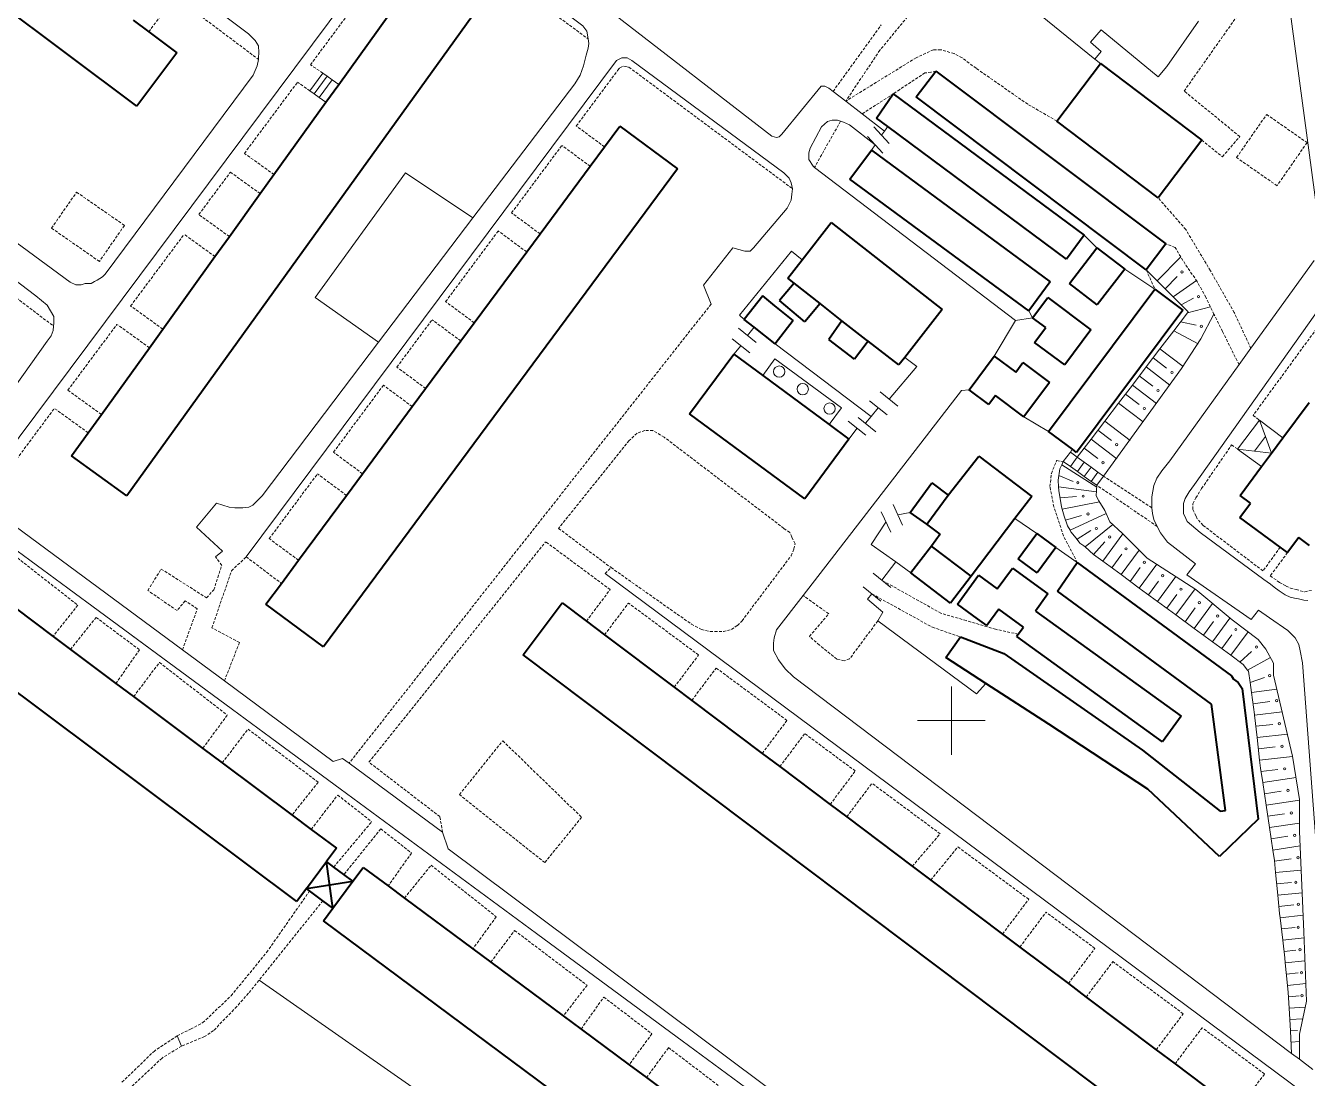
# Model space of a CAD drawing. Extents: x 1000 to 4000, y -5000 to -1000.
# Drawn here: x 1237 to 1462.7, y -2863.1 to -2677.6 of the extents above; entities that cross this region are included whole.
import ezdxf

# ---------------------------------------------------------------- set-up
doc = ezdxf.new("R2010")
doc.units = 0
doc.header["$MEASUREMENT"] = 0
doc.linetypes.add('DASHED', pattern=[0.75, 0.5, -0.25])
for name, color, linetype in [('1', 7, 'CONTINUOUS'), ('11', 7, 'CONTINUOUS'), ('24', 7, 'CONTINUOUS'), ('25', 7, 'CONTINUOUS'), ('37', 7, 'CONTINUOUS'), ('40', 7, 'CONTINUOUS'), ('6', 7, 'CONTINUOUS'), ('7', 7, 'CONTINUOUS')]:
    doc.layers.add(name, color=color, linetype=linetype)

msp = doc.modelspace()

# ---------------------------------------------------------------- linework, layer by layer
at = {"layer": '1', "color": 253, "linetype": 'Continuous', "lineweight": 0}
for p, q in [((1400, -2806.06), (1400, -2794.02)), ((1405.96, -2800), (1394.04, -2800))]:
    msp.add_line(p, q, dxfattribs=at)
at = {"layer": '11', "color": 253, "linetype": 'Continuous', "lineweight": 0}
for p, q in [((1387.93, -2700.07), (1385.21, -2697.14)), ((1389.04, -2698.35), (1386.31, -2695.42)), ((1387.68, -2696.89), (1388.19, -2696.22)), ((1388.19, -2696.22), (1388.82, -2695.41)), ((1385.91, -2699.54), (1386.55, -2698.63)), ((1423.36, -2714.54), (1425.63, -2716.73)), ((1362.67, -2728.63), (1371.81, -2717.34)), ((1371.81, -2717.34), (1373.71, -2718.87)), ((1430.54, -2720.49), (1435.83, -2724.03)), ((1363.49, -2729.38), (1362.67, -2728.63)), ((1414.3, -2729.09), (1413.61, -2727.87)), ((1362.51, -2730.93), (1365.63, -2733.43)), ((1365.23, -2730.74), (1364.07, -2732.19)), ((1407.52, -2735.83), (1411.27, -2729.58)), ((1411.27, -2729.58), (1414.3, -2729.09)), ((1361.37, -2732.76), (1364.49, -2735.27)), ((1361.67, -2735.46), (1362.94, -2734.01)), ((1385.87, -2746.49), (1368.94, -2733.64)), ((1393.89, -2737.66), (1389.02, -2743.39)), ((1391.8, -2736.05), (1393.89, -2737.66)), ((1387.46, -2742.14), (1390.58, -2744.64)), ((1385.55, -2743.7), (1388.67, -2746.2)), ((1383.59, -2746.66), (1386.71, -2749.16)), ((1385.87, -2746.49), (1384.85, -2747.64)), ((1387.11, -2744.95), (1385.87, -2746.49)), ((1417.11, -2749.1), (1412.77, -2746.53)), ((1381.81, -2747.26), (1384.93, -2749.76)), ((1381.95, -2750.44), (1383.37, -2748.51)), ((1391.4, -2765.58), (1389.72, -2761.95)), ((1389.3, -2766.86), (1387.61, -2763.24)), ((1390.56, -2763.76), (1392.75, -2763.35)), ((1411.19, -2764.45), (1415.02, -2767.09)), ((1385.88, -2769.03), (1388.45, -2765.05)), ((1390.18, -2772.09), (1385.88, -2769.03)), ((1418.38, -2769.56), (1422.16, -2772.2)), ((1390.18, -2772.09), (1387.77, -2775.31)), ((1392.87, -2774.01), (1390.18, -2772.09)), ((1389.31, -2776.58), (1386.22, -2774.04)), ((1387.55, -2778.99), (1384.45, -2776.46)), ((1385.19, -2778.65), (1386, -2777.72)), ((1387.94, -2780.95), (1385.19, -2778.65)), ((1387.03, -2782.47), (1387.94, -2780.95)), ((1404.42, -2795.3), (1387.03, -2782.47)), ((1406.07, -2793.48), (1404.42, -2795.3))]:
    msp.add_line(p, q, dxfattribs=at)
for p in [(1386.55, -2698.63), (1390.18, -2772.09), (1422.16, -2772.2)]:
    msp.add_point(p, dxfattribs=at)
at = {"layer": '24', "color": 253, "linetype": 'Continuous', "lineweight": 0}
for p, q in [((1031.53, -2495.4), (1276.24, -2679.07)), ((1238.77, -2725.21), (1106.58, -2624.98)), ((1335.06, -2677.67), (1310.4, -2658.96)), ((1301.86, -2661.54), (1232.7, -2754.28)), ((1459.54, -2674.24), (1465.25, -2716.57)), ((1368.37, -2697.06), (1340.74, -2675.69)), ((1443.53, -2676.81), (1437.93, -2684.83)), ((1276.24, -2679.07), (1277.41, -2680.25)), ((1335.77, -2678.61), (1335.06, -2677.67)), ((1336.02, -2679.95), (1335.77, -2678.61)), ((1426.37, -2678.34), (1424.46, -2680.5)), ((1436.41, -2686.61), (1426.37, -2678.34)), ((1277.41, -2680.25), (1277.99, -2681.18)), ((1277.99, -2681.18), (1278.06, -2682.36)), ((1336.13, -2680.76), (1336.02, -2679.95)), ((1336.02, -2681.59), (1336.13, -2680.76)), ((1424.46, -2680.5), (1426.37, -2682.16)), ((1277.95, -2683.55), (1277.76, -2684.7)), ((1277.99, -2683.29), (1277.95, -2683.55)), ((1278.06, -2682.36), (1277.99, -2683.29)), ((1335.18, -2684.7), (1335.65, -2682.82)), ((1335.65, -2682.82), (1336.02, -2681.59)), ((1341.96, -2683.3), (1341.02, -2683.77)), ((1342.42, -2683.3), (1341.96, -2683.3)), ((1342.89, -2683.3), (1342.42, -2683.3)), ((1343.71, -2683.77), (1342.89, -2683.3)), ((1426.37, -2682.16), (1425.27, -2683.5)), ((1341.02, -2683.77), (1275.81, -2771.18)), ((1277.76, -2684.7), (1277.06, -2686.34)), ((1334.6, -2686.34), (1335.18, -2684.7)), ((1370.5, -2703.54), (1343.71, -2683.77)), ((1437.93, -2684.83), (1436.41, -2686.61)), ((1277.06, -2686.34), (1250.98, -2721.41)), ((1315.74, -2711.49), (1333.66, -2687.86)), ((1333.66, -2687.86), (1334.6, -2686.34)), ((1377.03, -2688.27), (1370.12, -2696.71)), ((1377.73, -2688.27), (1377.03, -2688.27)), ((1378.43, -2688.62), (1377.73, -2688.27)), ((1379.16, -2689.19), (1378.43, -2688.62)), ((1381.38, -2690.92), (1379.16, -2689.19)), ((1384.27, -2693.17), (1381.38, -2690.92)), ((1378.19, -2694.52), (1377.14, -2695.46)), ((1379.01, -2694.28), (1378.19, -2694.52)), ((1379.95, -2694.28), (1379.01, -2694.28)), ((1380.47, -2694.46), (1379.95, -2694.28)), ((1381, -2694.64), (1380.47, -2694.46)), ((1382.05, -2695.11), (1381, -2694.64)), ((1388.19, -2696.22), (1384.27, -2693.17)), ((1369.19, -2697.29), (1368.37, -2697.06)), ((1369.66, -2697.18), (1369.19, -2697.29)), ((1370.12, -2696.71), (1369.66, -2697.18)), ((1377.14, -2695.46), (1375.15, -2699.21)), ((1386.55, -2698.63), (1382.05, -2695.11)), ((1375.15, -2699.21), (1374.91, -2700.03)), ((1374.91, -2700.03), (1374.91, -2701.2)), ((1374.91, -2701.2), (1375.62, -2702.37)), ((1371.43, -2704.48), (1370.5, -2703.54)), ((1375.62, -2702.37), (1375.89, -2702.58)), ((1375.89, -2702.58), (1411.27, -2729.58)), ((1371.78, -2705.3), (1371.43, -2704.48)), ((1372.02, -2706.35), (1371.78, -2705.3)), ((1371.09, -2709.74), (1371.78, -2708.35)), ((1371.78, -2708.35), (1371.9, -2707.29)), ((1371.9, -2707.29), (1372.02, -2706.35)), ((1365.12, -2716.77), (1371.09, -2709.74)), ((1244.78, -2722.82), (1230, -2711.95)), ((1299.13, -2733.4), (1315.74, -2711.49)), ((1356.34, -2723.33), (1361.49, -2716.77)), ((1361.49, -2716.77), (1363.6, -2717.36)), ((1363.6, -2717.36), (1364.18, -2717.36)), ((1364.18, -2717.36), (1364.53, -2717.36)), ((1364.53, -2717.36), (1365.12, -2716.77)), ((1470.84, -2718.85), (1442.78, -2758.47)), ((1463.85, -2718.99), (1452.72, -2734.45)), ((1250.51, -2721.88), (1249.58, -2722.47)), ((1250.98, -2721.41), (1250.51, -2721.88)), ((1245.83, -2723.29), (1244.78, -2722.82)), ((1246.77, -2723.29), (1245.83, -2723.29)), ((1247.47, -2723.05), (1246.77, -2723.29)), ((1248.06, -2723.05), (1247.47, -2723.05)), ((1248.52, -2723.05), (1248.06, -2723.05)), ((1249.11, -2722.7), (1248.52, -2723.05)), ((1249.58, -2722.47), (1249.11, -2722.7)), ((1357.67, -2726.68), (1356.34, -2723.33)), ((1240.76, -2726.85), (1238.77, -2725.21)), ((1241.93, -2728.84), (1240.76, -2726.85)), ((1241.81, -2731.31), (1241.88, -2730.54)), ((1241.88, -2730.54), (1241.93, -2730.02)), ((1241.93, -2730.02), (1241.93, -2728.84)), ((1227.41, -2751.93), (1240.76, -2733.18)), ((1240.76, -2733.18), (1241.46, -2732.24)), ((1241.46, -2732.24), (1241.81, -2731.31)), ((1278.63, -2760.44), (1299.13, -2733.4)), ((1452.72, -2734.45), (1450.64, -2737.33)), ((1450.64, -2737.33), (1438.45, -2754.28)), ((1373.87, -2778), (1401.76, -2741.91)), ((1401.76, -2741.91), (1403.1, -2741.75)), ((1430.52, -2913.81), (1215.7, -2755.59)), ((1438.45, -2754.28), (1437.05, -2756.06)), ((1436.16, -2757.33), (1435.65, -2758.6)), ((1437.05, -2756.06), (1436.16, -2757.33)), ((1435.65, -2758.6), (1435.27, -2760.64)), ((1441.89, -2759.74), (1441.13, -2760.89)), ((1442.78, -2758.47), (1441.89, -2759.74)), ((1267.04, -2765.95), (1270.55, -2761.73)), ((1270.55, -2761.73), (1272.78, -2762.43)), ((1272.78, -2762.43), (1273.83, -2762.55)), ((1273.83, -2762.55), (1275.23, -2762.55)), ((1275.23, -2762.55), (1276.29, -2762.43)), ((1276.29, -2762.43), (1276.99, -2762.08)), ((1276.99, -2762.08), (1278.63, -2760.44)), ((1435.27, -2760.64), (1435.27, -2762.55)), ((1435.27, -2762.55), (1435.4, -2763.57)), ((1441.13, -2760.89), (1440.88, -2761.78)), ((1440.88, -2761.78), (1440.88, -2762.8)), ((1232.35, -2763.76), (1264.58, -2787.58)), ((1435.4, -2763.57), (1435.65, -2764.58)), ((1435.65, -2764.58), (1436.24, -2765.83)), ((1440.88, -2762.8), (1440.88, -2763.56)), ((1440.88, -2763.56), (1441.26, -2764.45)), ((1441.26, -2764.45), (1441.51, -2764.96)), ((1271.61, -2770.17), (1267.04, -2765.95)), ((1436.24, -2765.83), (1436.79, -2766.98)), ((1436.79, -2766.98), (1438.06, -2768.63)), ((1441.51, -2764.96), (1442.28, -2765.59)), ((1442.28, -2765.59), (1443.8, -2766.87)), ((1443.8, -2766.87), (1455.03, -2775.16)), ((1438.06, -2768.63), (1443, -2772.42)), ((1270.43, -2771.18), (1271.61, -2770.17)), ((1443, -2772.42), (1441.48, -2774.33)), ((1339.01, -2774.14), (1464.01, -2867.08)), ((1441.48, -2774.33), (1452.79, -2782.22)), ((1455.03, -2775.16), (1456.17, -2775.99)), ((1456.17, -2775.99), (1456.81, -2776.5)), ((1369.2, -2784.05), (1373.87, -2778)), ((1456.81, -2776.5), (1457.69, -2777.2)), ((1457.69, -2777.2), (1458.78, -2777.9)), ((1458.78, -2777.9), (1459.66, -2778.28)), ((1459.66, -2778.28), (1460.43, -2778.47)), ((1460.43, -2778.47), (1461.13, -2778.6)), ((1452.79, -2782.22), (1454.06, -2780.57)), ((1454.06, -2780.57), (1455.99, -2781.91)), ((1461.13, -2778.6), (1462.08, -2778.79)), ((1462.08, -2778.79), (1462.78, -2778.86)), ((1455.99, -2781.91), (1459.22, -2784.17)), ((1368.77, -2785.45), (1369.2, -2784.05)), ((1459.22, -2784.17), (1460.51, -2785.46)), ((1368.66, -2786.42), (1368.77, -2785.45)), ((1368.66, -2787.71), (1368.66, -2786.42)), ((1460.51, -2785.46), (1461.16, -2786.65)), ((1461.16, -2786.65), (1461.38, -2787.72)), ((1264.58, -2787.58), (1271.97, -2793.05)), ((1369.52, -2789.33), (1368.66, -2787.71)), ((1370.71, -2790.94), (1369.52, -2789.33)), ((1461.38, -2787.72), (1461.81, -2789.88)), ((1372.21, -2792.34), (1370.71, -2790.94)), ((1461.81, -2789.88), (1467.3, -2862.56)), ((1271.97, -2793.05), (1291.15, -2807.23)), ((1459.91, -2858.66), (1372.21, -2792.34)), ((1291.15, -2807.23), (1292.77, -2806.69)), ((1292.77, -2806.69), (1293.92, -2807.54)), ((1293.92, -2807.54), (1310.39, -2819.7)), ((1310.39, -2819.7), (1311.36, -2822.61)), ((1311.36, -2822.61), (1377.21, -2871.83)), ((1264.41, -2857.38), (1263.66, -2855.55)), ((1461.3, -2859.7), (1459.91, -2858.66)), ((1463.64, -2861.48), (1461.3, -2859.7))]:
    msp.add_line(p, q, dxfattribs=at)
at = {"layer": '24', "color": 253, "linetype": 'DASHED', "lineweight": 0}
for p, q in [((1309.83, -2660.63), (1336.02, -2679.95)), ((1401.81, -2664.49), (1387.4, -2681.95)), ((1287.12, -2684.51), (1296.21, -2672.3)), ((1258.64, -2678.7), (1263.27, -2672.51)), ((1263.27, -2672.51), (1277.95, -2683.55)), ((1440.98, -2689.13), (1450.51, -2675.64)), ((1379.16, -2689.19), (1387.63, -2677.5)), ((1387.4, -2681.95), (1381.38, -2690.92)), ((1393.8, -2683.26), (1381.38, -2690.92)), ((1396.84, -2681.85), (1393.8, -2683.26)), ((1398.12, -2681.85), (1396.84, -2681.85)), ((1400.46, -2682.55), (1398.12, -2681.85)), ((1401.87, -2683.26), (1400.46, -2682.55)), ((1404.33, -2685.13), (1401.87, -2683.26)), ((1289.29, -2685.96), (1287.12, -2684.51)), ((1333.94, -2695.29), (1341.22, -2685.51)), ((1341.22, -2685.51), (1341.63, -2685.04)), ((1341.63, -2685.04), (1342.22, -2684.75)), ((1342.22, -2684.75), (1342.62, -2684.81)), ((1342.62, -2684.81), (1343.21, -2684.93)), ((1343.21, -2684.93), (1372.02, -2706.35)), ((1395.34, -2685.94), (1390.89, -2688.87)), ((1396.39, -2685.83), (1395.34, -2685.94)), ((1397.24, -2685.61), (1396.39, -2685.83)), ((1413.45, -2691.46), (1404.33, -2685.13)), ((1275.5, -2700.11), (1284.84, -2687.57)), ((1287.03, -2689.09), (1284.84, -2687.57)), ((1389.76, -2689.61), (1384.27, -2693.17)), ((1390.89, -2688.87), (1389.76, -2689.61)), ((1450.77, -2697.15), (1440.98, -2689.13)), ((1418.56, -2694.43), (1413.45, -2691.46)), ((1380.47, -2694.46), (1375.89, -2702.58)), ((1450.21, -2700.85), (1455.51, -2693.26)), ((1455.51, -2693.26), (1462.62, -2698.22)), ((1338.91, -2698.97), (1333.94, -2695.29)), ((1447.72, -2700.71), (1450.77, -2697.15)), ((1322.55, -2710.6), (1331.4, -2698.71)), ((1336.38, -2702.39), (1331.4, -2698.71)), ((1444.07, -2697.78), (1447.72, -2700.71)), ((1462.62, -2698.22), (1457.33, -2705.82)), ((1280.7, -2703.85), (1275.5, -2700.11)), ((1457.33, -2705.82), (1450.21, -2700.85)), ((1267.46, -2710.9), (1273.02, -2703.43)), ((1278.28, -2707.21), (1273.02, -2703.43)), ((1241.52, -2713.29), (1245.93, -2706.95)), ((1245.93, -2706.95), (1254.36, -2712.8)), ((1441.27, -2713.52), (1436.38, -2707.93)), ((1327.56, -2714.3), (1322.55, -2710.6)), ((1254.36, -2712.8), (1249.95, -2719.15)), ((1272.84, -2714.77), (1267.46, -2710.9)), ((1249.95, -2719.15), (1241.52, -2713.29)), ((1255.46, -2727), (1264.87, -2714.37)), ((1270.31, -2718.28), (1264.87, -2714.37)), ((1310.93, -2726.23), (1320.19, -2713.78)), ((1325.2, -2717.48), (1320.19, -2713.78)), ((1445.6, -2720.79), (1441.27, -2713.52)), ((1439.4, -2716.69), (1437.73, -2716.07)), ((1441.15, -2719.62), (1439.4, -2716.69)), ((1443.26, -2722.66), (1441.15, -2719.62)), ((1228.73, -2720.56), (1241.88, -2730.54)), ((1434.29, -2720.64), (1435.83, -2724.03)), ((1449.81, -2728.17), (1445.6, -2720.79)), ((1444.78, -2725.47), (1443.26, -2722.66)), ((1315.97, -2729.96), (1310.93, -2726.23)), ((1446.23, -2728.45), (1444.78, -2725.47)), ((1261.11, -2731.06), (1255.46, -2727)), ((1357.67, -2726.68), (1293.92, -2807.54)), ((1447.71, -2731.45), (1446.23, -2728.45)), ((1452.72, -2734.45), (1449.81, -2728.17)), ((1244.4, -2741.84), (1253.05, -2730.23)), ((1258.76, -2734.34), (1253.05, -2730.23)), ((1302.34, -2737.77), (1308.55, -2729.42)), ((1313.6, -2733.16), (1308.55, -2729.42)), ((1465.18, -2729.79), (1453.13, -2746.27)), ((1450.64, -2737.33), (1447.71, -2731.45)), ((1307.41, -2741.52), (1302.34, -2737.77)), ((1250.3, -2746.09), (1244.4, -2741.84)), ((1291.18, -2752.76), (1299.97, -2740.95)), ((1305.05, -2744.72), (1299.97, -2740.95)), ((1230.01, -2761.2), (1242.02, -2745.04)), ((1247.97, -2749.32), (1242.02, -2745.04)), ((1453.13, -2746.27), (1454.22, -2747.1)), ((1346.03, -2748.95), (1344.63, -2749.42)), ((1347.43, -2748.95), (1346.03, -2748.95)), ((1349.42, -2750.12), (1347.43, -2748.95)), ((1343.22, -2750.71), (1330.82, -2766.17)), ((1344.63, -2749.42), (1343.22, -2750.71)), ((1370.49, -2766.17), (1349.42, -2750.12)), ((1296.29, -2756.54), (1291.18, -2752.76)), ((1420.95, -2752.77), (1421.3, -2752.23)), ((1444.06, -2759.15), (1449.33, -2751.48)), ((1449.33, -2751.48), (1450.4, -2752.2)), ((1417.59, -2756.48), (1418.54, -2754.23)), ((1418.54, -2754.23), (1419.69, -2754.41)), ((1279.87, -2767.98), (1288.35, -2756.57)), ((1293.47, -2760.36), (1288.35, -2756.57)), ((1417.35, -2758.81), (1417.59, -2756.48)), ((1435.27, -2762.55), (1426.78, -2756.98)), ((1418.03, -2762.38), (1417.35, -2758.81)), ((1436.24, -2765.83), (1425.62, -2758.58)), ((1443.04, -2760.8), (1444.06, -2759.15)), ((1419.72, -2767.47), (1418.03, -2762.38)), ((1442.53, -2761.82), (1443.04, -2760.8)), ((1442.53, -2762.84), (1442.53, -2761.82)), ((1443.04, -2763.98), (1442.53, -2762.84)), ((1443.3, -2764.49), (1443.04, -2763.98)), ((1444.31, -2765.64), (1443.3, -2764.49)), ((1330.82, -2766.17), (1340.06, -2773.09)), ((1371.54, -2766.88), (1370.49, -2766.17)), ((1371.89, -2767.7), (1371.54, -2766.88)), ((1454.86, -2773.66), (1444.31, -2765.64)), ((1285.01, -2771.78), (1279.87, -2767.98)), ((1297.43, -2807.36), (1328.54, -2768.53)), ((1339.9, -2776.95), (1328.54, -2768.53)), ((1372.48, -2768.87), (1371.89, -2767.7)), ((1372.24, -2769.8), (1372.48, -2768.87)), ((1422.16, -2772.2), (1419.72, -2767.47)), ((1233.77, -2770), (1246.14, -2779.7)), ((1271.5, -2772.69), (1270.43, -2771.18)), ((1273.22, -2773.66), (1275.81, -2771.18)), ((1275.81, -2771.18), (1282, -2775.86)), ((1363.12, -2782.46), (1371.78, -2770.98)), ((1371.78, -2770.98), (1372.24, -2769.8)), ((1457.91, -2769.49), (1454.86, -2773.66)), ((1459.19, -2770.44), (1456.13, -2774.55)), ((1258.48, -2777.1), (1260.85, -2773.33)), ((1260.85, -2773.33), (1268.81, -2778.4)), ((1269.78, -2783.68), (1273.22, -2773.66)), ((1270.1, -2777), (1271.5, -2772.69)), ((1339.01, -2774.14), (1340.06, -2773.09)), ((1340.06, -2773.09), (1354.22, -2783.05)), ((1398.16, -2781.13), (1387.77, -2775.31)), ((1456.13, -2774.55), (1457.79, -2775.69)), ((1457.79, -2775.69), (1458.93, -2776.33)), ((1263.65, -2780.66), (1258.48, -2777.1)), ((1268.81, -2778.4), (1270.1, -2777)), ((1335.72, -2782.51), (1339.9, -2776.95)), ((1378.39, -2781.22), (1373.87, -2778)), ((1386, -2777.72), (1396.64, -2783.59)), ((1458.93, -2776.33), (1459.69, -2776.71)), ((1459.69, -2776.71), (1460.71, -2776.96)), ((1460.71, -2776.96), (1462.23, -2777.35)), ((1462.23, -2777.35), (1463.38, -2777.09)), ((1246.14, -2779.7), (1241.81, -2785.2)), ((1265.05, -2778.93), (1263.65, -2780.66)), ((1264.58, -2787.58), (1267.2, -2780.34)), ((1267.2, -2780.34), (1265.05, -2778.93)), ((1338.92, -2784.91), (1343.12, -2779.33)), ((1355.47, -2788.47), (1343.12, -2779.33)), ((1244.87, -2787.48), (1249.37, -2781.85)), ((1249.37, -2781.85), (1257.01, -2787.56)), ((1362.3, -2783.28), (1363.12, -2782.46)), ((1374.99, -2785.2), (1378.39, -2781.22)), ((1387.03, -2782.47), (1382.04, -2789.18)), ((1402.61, -2782.42), (1398.16, -2781.13)), ((1407.76, -2783.94), (1402.61, -2782.42)), ((1274.62, -2786.26), (1269.78, -2783.68)), ((1354.22, -2783.05), (1355.98, -2783.98)), ((1355.98, -2783.98), (1357.5, -2784.33)), ((1357.5, -2784.33), (1358.32, -2784.33)), ((1358.32, -2784.33), (1359.84, -2784.33)), ((1359.84, -2784.33), (1361.24, -2783.98)), ((1361.24, -2783.98), (1362.3, -2783.28)), ((1376.75, -2786.73), (1374.99, -2785.2)), ((1396.64, -2783.59), (1401.6, -2785.3)), ((1411.77, -2784.82), (1407.76, -2783.94)), ((1271.97, -2793.05), (1274.62, -2786.26)), ((1379.79, -2789.19), (1376.75, -2786.73)), ((1257.01, -2787.56), (1252.87, -2793.47)), ((1351.19, -2794.15), (1355.47, -2788.47)), ((1381.11, -2789.51), (1379.79, -2789.19)), ((1382.04, -2789.18), (1381.11, -2789.51)), ((1255.99, -2795.81), (1260.53, -2789.79)), ((1260.53, -2789.79), (1272.47, -2799.06)), ((1354.28, -2796.47), (1358.57, -2790.77)), ((1371.04, -2800), (1358.57, -2790.77)), ((1272.47, -2799.06), (1268.17, -2804.92)), ((1366.68, -2805.8), (1371.04, -2800)), ((1271.59, -2807.48), (1276.13, -2801.53)), ((1276.13, -2801.53), (1288.47, -2810.88)), ((1369.78, -2808.14), (1374.16, -2802.32)), ((1383.07, -2808.91), (1374.16, -2802.32)), ((1313.34, -2813.07), (1320.98, -2803.59)), ((1320.98, -2803.59), (1334.87, -2817.06)), ((1309.91, -2816.95), (1297.43, -2807.36)), ((1378.64, -2814.8), (1383.07, -2808.91)), ((1288.47, -2810.88), (1283.89, -2816.68)), ((1381.56, -2816.99), (1386.01, -2811.08)), ((1398.01, -2819.97), (1386.01, -2811.08)), ((1287.26, -2819.2), (1291.92, -2813.14)), ((1291.92, -2813.14), (1297.9, -2817.85)), ((1328.38, -2825.05), (1313.34, -2813.07)), ((1291.23, -2825.83), (1297.9, -2817.85)), ((1299.5, -2819.1), (1293.02, -2827.15)), ((1299.5, -2819.1), (1304.91, -2823.36)), ((1310.39, -2819.7), (1309.91, -2816.95)), ((1334.87, -2817.06), (1328.38, -2825.05)), ((1393.11, -2825.69), (1398.01, -2819.97)), ((1304.91, -2823.36), (1300.81, -2829.16)), ((1396.36, -2828.13), (1401.13, -2822.28)), ((1413.6, -2831.51), (1401.13, -2822.28)), ((1303.69, -2831.3), (1308.36, -2825.51)), ((1308.36, -2825.51), (1319.84, -2834.58)), ((1279.41, -2840.86), (1286.97, -2830.04)), ((1289.3, -2831.77), (1276.2, -2848.07)), ((1408.99, -2837.63), (1413.6, -2831.51)), ((1319.84, -2834.58), (1315.73, -2840.24)), ((1412.04, -2839.93), (1416.66, -2833.78)), ((1425.26, -2840.15), (1416.66, -2833.78)), ((1318.88, -2842.57), (1323.08, -2837.01)), ((1323.08, -2837.01), (1335.84, -2846.66)), ((1273.15, -2848.5), (1279.41, -2840.86)), ((1420.59, -2846.36), (1425.26, -2840.15)), ((1423.73, -2848.73), (1428.42, -2842.49)), ((1440.82, -2851.67), (1428.42, -2842.49)), ((1276.2, -2848.07), (1274.14, -2850.41)), ((1335.84, -2846.66), (1331.65, -2852.05)), ((1268.18, -2853.24), (1273.15, -2848.5)), ((1274.14, -2850.41), (1270.06, -2854.64)), ((1334.77, -2854.37), (1338.78, -2848.74)), ((1338.78, -2848.74), (1347.25, -2855.2)), ((1436.06, -2858), (1440.82, -2851.67)), ((1263.66, -2855.55), (1266.02, -2854.37)), ((1266.02, -2854.37), (1268.18, -2853.24)), ((1270.06, -2854.64), (1268.48, -2855.7)), ((1347.25, -2855.2), (1343.24, -2860.66)), ((1439.37, -2860.49), (1444.15, -2854.13)), ((1455.14, -2862.27), (1444.15, -2854.13)), ((1263.66, -2855.55), (1259.69, -2858.18)), ((1264.41, -2857.38), (1260.99, -2859.48)), ((1268.48, -2855.7), (1264.41, -2857.38)), ((1259.69, -2858.18), (1253.77, -2863.89)), ((1260.99, -2859.48), (1255.15, -2864.96)), ((1346.3, -2862.93), (1350.19, -2857.64)), ((1350.19, -2857.64), (1361.96, -2866.61)), ((1450.3, -2868.71), (1455.14, -2862.27))]:
    msp.add_line(p, q, dxfattribs=at)
at = {"layer": '25', "color": 253, "linetype": 'Continuous', "lineweight": 0}
for p, q in [((1419.69, -2754.41), (1420.95, -2752.77)), ((1420.95, -2752.77), (1422.15, -2753.64)), ((1422.15, -2753.64), (1420.95, -2755.29)), ((1422.15, -2753.64), (1423.36, -2754.51)), ((1420.95, -2755.29), (1419.69, -2754.41)), ((1422.18, -2756.16), (1420.95, -2755.29)), ((1423.36, -2754.51), (1422.18, -2756.16)), ((1423.36, -2754.51), (1424.58, -2755.39)), ((1424.58, -2755.39), (1423.4, -2757.02)), ((1424.58, -2755.39), (1425.8, -2756.27)), ((1423.4, -2757.02), (1422.18, -2756.16)), ((1424.63, -2757.89), (1423.4, -2757.02)), ((1425.8, -2756.27), (1424.63, -2757.89)), ((1425.62, -2758.58), (1424.63, -2757.89)), ((1426.78, -2756.98), (1425.62, -2758.58)), ((1425.8, -2756.27), (1426.78, -2756.98))]:
    msp.add_line(p, q, dxfattribs=at)
at = {"layer": '37', "color": 253, "linetype": 'Continuous', "lineweight": 0}
for p, q in [((1436.21, -2722.54), (1440.39, -2718.34)), ((1436.21, -2722.54), (1434.29, -2720.64)), ((1437.63, -2723.95), (1439.74, -2721.82)), ((1439.05, -2725.36), (1436.21, -2722.54)), ((1439.05, -2725.36), (1443.14, -2722.49)), ((1441.71, -2728.01), (1439.05, -2725.36)), ((1440.46, -2726.77), (1442.6, -2725.64)), ((1439.14, -2731.38), (1441.57, -2728.2)), ((1441.57, -2728.2), (1445.61, -2727.16)), ((1441.57, -2728.2), (1441.71, -2728.01)), ((1443.91, -2732.76), (1446.23, -2728.45)), ((1440.36, -2729.79), (1443.11, -2730.39)), ((1436.71, -2734.56), (1439.14, -2731.38)), ((1439.14, -2731.38), (1443.42, -2733.68)), ((1440.53, -2738.02), (1443.91, -2732.76)), ((1434.29, -2737.74), (1436.71, -2734.56)), ((1436.71, -2734.56), (1440.78, -2737.67)), ((1431.86, -2740.92), (1434.29, -2737.74)), ((1434.29, -2737.74), (1438.45, -2740.92)), ((1435.5, -2736.15), (1437.88, -2737.97)), ((1426.78, -2756.98), (1440.53, -2738.02)), ((1433.07, -2739.33), (1435.46, -2741.15)), ((1429.43, -2744.1), (1431.86, -2740.92)), ((1431.86, -2740.92), (1436.12, -2744.17)), ((1427, -2747.28), (1429.43, -2744.1)), ((1429.43, -2744.1), (1433.79, -2747.43)), ((1430.64, -2742.51), (1433.03, -2744.33)), ((1424.58, -2750.46), (1427, -2747.28)), ((1425.79, -2748.87), (1428.17, -2750.69)), ((1427, -2747.28), (1431.46, -2750.68)), ((1422.15, -2753.64), (1424.58, -2750.46)), ((1424.58, -2750.46), (1429.12, -2753.93)), ((1423.36, -2752.05), (1425.75, -2753.87)), ((1418.77, -2757.67), (1419.07, -2755.69)), ((1419.07, -2755.69), (1419.43, -2754.95)), ((1419.43, -2754.95), (1419.69, -2754.41)), ((1419.43, -2754.95), (1425.59, -2758.92)), ((1418.86, -2758.84), (1418.77, -2757.67)), ((1418.89, -2756.88), (1421.46, -2757.91)), ((1418.86, -2758.84), (1425.53, -2759.76)), ((1418.92, -2759.51), (1418.86, -2758.84)), ((1419.38, -2762.37), (1418.92, -2759.51)), ((1425.62, -2758.58), (1425.48, -2760.42)), ((1425.48, -2760.42), (1425.93, -2761.34)), ((1419.13, -2760.82), (1422.02, -2760.58)), ((1419.49, -2762.79), (1419.38, -2762.37)), ((1419.49, -2762.79), (1426.05, -2761.52)), ((1425.93, -2761.34), (1427, -2763.02)), ((1419.83, -2764.05), (1419.49, -2762.79)), ((1420.44, -2765.73), (1419.83, -2764.05)), ((1420.07, -2764.7), (1422.91, -2763.93)), ((1420.89, -2766.51), (1427.24, -2763.54)), ((1427, -2763.02), (1427.92, -2765)), ((1420.89, -2766.51), (1420.44, -2765.73)), ((1421.05, -2766.8), (1420.89, -2766.51)), ((1421.97, -2767.87), (1421.05, -2766.8)), ((1422.12, -2768.1), (1424.55, -2766.55)), ((1423.54, -2769.43), (1428.44, -2765.49)), ((1426.63, -2771.96), (1430.18, -2767.12)), ((1427.92, -2765), (1430.05, -2766.99)), ((1430.05, -2766.99), (1434.47, -2771.42)), ((1422.58, -2768.78), (1421.97, -2767.87)), ((1423.34, -2769.24), (1422.58, -2768.78)), ((1423.54, -2769.43), (1423.34, -2769.24)), ((1425.02, -2770.77), (1423.54, -2769.43)), ((1425.02, -2770.77), (1427.04, -2768.55)), ((1426.63, -2771.96), (1425.02, -2770.77)), ((1428.25, -2773.14), (1430.02, -2770.72)), ((1429.86, -2774.32), (1433.05, -2769.99)), ((1434.47, -2771.42), (1443.02, -2776.91)), ((1429.86, -2774.32), (1426.63, -2771.96)), ((1431.47, -2775.51), (1433.25, -2773.09)), ((1433.08, -2776.69), (1436.16, -2772.5)), ((1433.08, -2776.69), (1429.86, -2774.32)), ((1434.69, -2777.88), (1436.47, -2775.46)), ((1436.31, -2779.06), (1439.53, -2774.67)), ((1436.31, -2779.06), (1433.08, -2776.69)), ((1437.92, -2780.24), (1439.69, -2777.83)), ((1439.53, -2781.43), (1442.9, -2776.84)), ((1443.02, -2776.91), (1449.42, -2782.26)), ((1439.53, -2781.43), (1436.31, -2779.06)), ((1441.14, -2782.61), (1442.92, -2780.19)), ((1442.75, -2783.8), (1445.99, -2779.39)), ((1442.75, -2783.8), (1439.53, -2781.43)), ((1444.37, -2784.98), (1446.14, -2782.56)), ((1445.98, -2786.16), (1449.05, -2781.98)), ((1449.42, -2782.26), (1454, -2785.77)), ((1445.98, -2786.16), (1442.75, -2783.8)), ((1447.59, -2787.35), (1449.37, -2784.93)), ((1449.2, -2788.53), (1452.23, -2784.41)), ((1449.2, -2788.53), (1445.98, -2786.16)), ((1454, -2785.77), (1455.37, -2787.45)), ((1455.37, -2787.45), (1456.74, -2789.89)), ((1451.38, -2790.13), (1449.2, -2788.53)), ((1450.81, -2789.72), (1452.85, -2787.88)), ((1452.16, -2791.17), (1456.19, -2788.91)), ((1452.16, -2791.17), (1451.38, -2790.13)), ((1452.3, -2791.35), (1452.16, -2791.17)), ((1452.6, -2793.34), (1452.3, -2791.35)), ((1456.74, -2789.89), (1456.74, -2792.03)), ((1456.74, -2792.03), (1460.08, -2806.32)), ((1452.6, -2793.34), (1455.15, -2792.44)), ((1452.84, -2795.08), (1452.6, -2793.34)), ((1452.84, -2795.08), (1457.31, -2794.47)), ((1453.36, -2798.94), (1452.84, -2795.08)), ((1453.11, -2797.07), (1456.08, -2796.66)), ((1453.38, -2799.05), (1458.25, -2798.5)), ((1453.38, -2799.05), (1453.36, -2798.94)), ((1453.82, -2803.02), (1453.38, -2799.05)), ((1453.6, -2801.03), (1456.58, -2800.7)), ((1453.82, -2803.02), (1459.17, -2802.42)), ((1454.27, -2807), (1453.82, -2803.02)), ((1454.05, -2805.01), (1457.03, -2804.67)), ((1454.27, -2807), (1460.08, -2806.34)), ((1454.43, -2808.41), (1454.27, -2807)), ((1460.08, -2806.32), (1461.3, -2813.96)), ((1454.81, -2810.96), (1454.43, -2808.41)), ((1454.5, -2808.99), (1457.48, -2808.65)), ((1454.81, -2810.96), (1460.68, -2810.08)), ((1455.4, -2814.92), (1454.81, -2810.96)), ((1455.11, -2812.94), (1458.08, -2812.49)), ((1455.4, -2814.92), (1461.31, -2814.03)), ((1461.3, -2813.96), (1461.3, -2819.58)), ((1456, -2818.87), (1455.4, -2814.92)), ((1455.7, -2816.89), (1458.67, -2816.45)), ((1456, -2818.87), (1461.3, -2818.08)), ((1456.59, -2822.83), (1456, -2818.87)), ((1456.29, -2820.85), (1459.26, -2820.41)), ((1461.3, -2819.58), (1462.06, -2837.23)), ((1456.59, -2822.83), (1461.41, -2822.11)), ((1456.87, -2824.7), (1456.59, -2822.83)), ((1457.08, -2826.8), (1456.87, -2824.7)), ((1456.88, -2824.81), (1459.85, -2824.36)), ((1457.08, -2826.8), (1461.59, -2826.35)), ((1457.47, -2830.78), (1457.08, -2826.8)), ((1457.27, -2828.79), (1459.89, -2828.53)), ((1457.47, -2830.78), (1461.76, -2830.36)), ((1457.78, -2834.01), (1457.47, -2830.78)), ((1457.66, -2832.77), (1460.31, -2832.51)), ((1457.87, -2834.76), (1457.78, -2834.01)), ((1457.87, -2834.76), (1461.93, -2834.28)), ((1458.34, -2838.73), (1457.87, -2834.76)), ((1458.11, -2836.74), (1460.5, -2836.46)), ((1458.34, -2838.73), (1462.1, -2838.29)), ((1458.7, -2841.8), (1458.34, -2838.73)), ((1462.06, -2837.23), (1462.52, -2849.44)), ((1458.57, -2840.72), (1460.67, -2840.47)), ((1458.79, -2842.7), (1458.7, -2841.8)), ((1458.79, -2842.7), (1462.25, -2842.36)), ((1459.19, -2846.68), (1458.79, -2842.7)), ((1458.99, -2844.69), (1461.08, -2844.49)), ((1459.19, -2846.68), (1462.4, -2846.36)), ((1459.31, -2847.91), (1459.19, -2846.68)), ((1459.47, -2850.67), (1459.31, -2847.91)), ((1459.39, -2848.67), (1461.25, -2848.49)), ((1459.47, -2850.67), (1462.29, -2850.51)), ((1459.69, -2854.67), (1459.47, -2850.67)), ((1462.52, -2849.44), (1461.3, -2855.25)), ((1459.58, -2852.67), (1461.86, -2852.54)), ((1459.69, -2854.67), (1460.91, -2854.6)), ((1459.91, -2858.66), (1459.69, -2854.67)), ((1459.8, -2856.66), (1461.3, -2856.58)), ((1461.3, -2855.25), (1461.3, -2859.7))]:
    msp.add_line(p, q, dxfattribs=at)
for centre in [(1440.59, -2721), (1443.51, -2725.34), (1444.01, -2730.57), (1438.82, -2738.71), (1436.39, -2741.88), (1433.96, -2745.06), (1429.11, -2751.42), (1426.68, -2754.6), (1422.26, -2758.13), (1423.2, -2760.5), (1424.06, -2763.63), (1425.53, -2766.19), (1427.85, -2767.69), (1430.74, -2769.78), (1433.96, -2772.14), (1437.19, -2774.51), (1440.41, -2776.88), (1443.63, -2779.25), (1446.86, -2781.62), (1450.08, -2783.98), (1453.72, -2787.09), (1456.04, -2792.11), (1457.26, -2796.52), (1457.76, -2800.58), (1458.21, -2804.56), (1458.66, -2808.53), (1459.25, -2812.34), (1459.84, -2816.29), (1460.44, -2820.25), (1461.03, -2824.2), (1460.65, -2828.5), (1461.1, -2832.38), (1461.06, -2836.43), (1461.37, -2840.4), (1461.64, -2844.45), (1461.72, -2848.49)]:
    msp.add_circle(centre, 0.2, dxfattribs=at)
at = {"layer": '40', "color": 253, "linetype": 'Continuous', "lineweight": 0}
for p, q in [((1401.81, -2664.49), (1425.27, -2683.5)), ((1425.27, -2683.5), (1426.25, -2684.28)), ((1287.98, -2725.53), (1303.84, -2703.55)), ((1303.84, -2703.55), (1315.74, -2711.49)), ((1299.13, -2733.4), (1287.98, -2725.53)), ((1328.4, -2880.86), (1278.07, -2845.74))]:
    msp.add_line(p, q, dxfattribs=at)
at = {"layer": '6', "color": 253, "linetype": 'Continuous', "lineweight": 40}
for p, q in [((1256.57, -2691.77), (1129.11, -2596.52)), ((1315.63, -2675.86), (1254.77, -2760.43)), ((1255.92, -2676.67), (1258.64, -2678.7)), ((1292.11, -2687.99), (1300.92, -2675.74)), ((1258.64, -2678.7), (1263.58, -2682.39)), ((1263.58, -2682.39), (1256.57, -2691.77)), ((1393.8, -2690.18), (1397.24, -2685.61)), ((1397.24, -2685.61), (1437.73, -2716.07)), ((1418.56, -2694.43), (1426.25, -2684.28)), ((1426.25, -2684.28), (1444.07, -2697.78)), ((1289.85, -2691.12), (1292.11, -2687.99)), ((1386.78, -2693.89), (1389.76, -2689.61)), ((1389.76, -2689.61), (1423.36, -2714.54)), ((1434.29, -2720.64), (1393.8, -2690.18)), ((1280.7, -2703.85), (1289.85, -2691.12)), ((1388.82, -2695.41), (1386.78, -2693.89)), ((1436.38, -2707.93), (1418.56, -2694.43)), ((1338.91, -2698.97), (1341.6, -2695.33)), ((1341.6, -2695.33), (1351.73, -2702.82)), ((1420.25, -2718.74), (1388.82, -2695.41)), ((1336.38, -2702.39), (1338.91, -2698.97)), ((1444.07, -2697.78), (1436.38, -2707.93)), ((1382.13, -2704.67), (1385.91, -2699.54)), ((1385.91, -2699.54), (1417.39, -2722.74)), ((1278.28, -2707.21), (1280.7, -2703.85)), ((1351.73, -2702.82), (1289.41, -2787.02)), ((1327.56, -2714.3), (1336.38, -2702.39)), ((1413.61, -2727.87), (1382.13, -2704.67)), ((1272.84, -2714.77), (1278.28, -2707.21)), ((1373.71, -2718.87), (1378.83, -2712.32)), ((1378.83, -2712.32), (1398.39, -2727.59)), ((1270.31, -2718.28), (1272.84, -2714.77)), ((1325.2, -2717.48), (1327.56, -2714.3)), ((1423.36, -2714.54), (1420.25, -2718.74)), ((1423.36, -2714.54), (1423.36, -2714.54)), ((1315.97, -2729.96), (1325.2, -2717.48)), ((1420.78, -2723.06), (1425.63, -2716.73)), ((1425.63, -2716.73), (1430.54, -2720.49)), ((1437.73, -2716.07), (1434.29, -2720.64)), ((1261.11, -2731.06), (1270.31, -2718.28)), ((1371.19, -2722.11), (1373.71, -2718.87)), ((1430.54, -2720.49), (1425.68, -2726.82)), ((1372.28, -2722.97), (1369.71, -2726.06)), ((1372.28, -2722.97), (1371.19, -2722.11)), ((1376.88, -2726.58), (1372.28, -2722.97)), ((1417.39, -2722.74), (1413.61, -2727.87)), ((1417.11, -2749.1), (1435.83, -2724.03)), ((1425.68, -2726.82), (1420.78, -2723.06)), ((1435.83, -2724.03), (1440.77, -2727.71)), ((1366.76, -2725.21), (1363.49, -2729.38)), ((1368.88, -2726.98), (1366.76, -2725.21)), ((1374.21, -2729.79), (1369.71, -2726.06)), ((1376.88, -2726.58), (1374.21, -2729.79)), ((1380.72, -2729.6), (1376.88, -2726.58)), ((1414.3, -2729.09), (1416.97, -2725.52)), ((1416.97, -2725.52), (1424.57, -2731.2)), ((1372.15, -2729.54), (1368.88, -2726.98)), ((1398.39, -2727.59), (1391.8, -2736.05)), ((1440.77, -2727.71), (1422.04, -2752.79)), ((1258.76, -2734.34), (1261.11, -2731.06)), ((1313.6, -2733.16), (1315.97, -2729.96)), ((1365.23, -2730.74), (1363.49, -2729.38)), ((1368.94, -2733.64), (1365.23, -2730.74)), ((1372.15, -2729.54), (1368.94, -2733.64)), ((1380.72, -2729.6), (1378.39, -2732.92)), ((1384.91, -2732.89), (1380.72, -2729.6)), ((1416.6, -2730.81), (1414.3, -2729.09)), ((1414.65, -2733.41), (1416.6, -2730.81)), ((1307.41, -2741.52), (1313.6, -2733.16)), ((1382.92, -2736.36), (1378.39, -2732.92)), ((1385.33, -2733.22), (1382.92, -2736.36)), ((1385.33, -2733.22), (1384.91, -2732.89)), ((1390.76, -2737.38), (1385.33, -2733.22)), ((1424.57, -2731.2), (1419.96, -2737.38)), ((1250.3, -2746.09), (1258.76, -2734.34)), ((1353.9, -2745.98), (1361.67, -2735.46)), ((1361.67, -2735.46), (1366.76, -2739.22)), ((1419.96, -2737.38), (1414.65, -2733.41)), ((1391.8, -2736.05), (1390.76, -2737.38)), ((1403.1, -2741.75), (1407.52, -2735.83)), ((1407.52, -2735.83), (1411.32, -2738.67)), ((1411.32, -2738.67), (1412.58, -2736.98)), ((1412.58, -2736.98), (1417.28, -2740.49)), ((1366.76, -2739.22), (1378.47, -2747.87)), ((1305.05, -2744.72), (1307.41, -2741.52)), ((1406.56, -2744.34), (1403.1, -2741.75)), ((1417.28, -2740.49), (1412.77, -2746.53)), ((1407.73, -2742.77), (1406.56, -2744.34)), ((1412.77, -2746.53), (1407.73, -2742.77)), ((1458.37, -2750.22), (1462.97, -2743.99)), ((1247.97, -2749.32), (1250.3, -2746.09)), ((1296.29, -2756.54), (1305.05, -2744.72)), ((1374.18, -2760.96), (1353.9, -2745.98)), ((1378.47, -2747.87), (1381.95, -2750.44)), ((1421.3, -2752.23), (1417.11, -2749.1)), ((1245.02, -2753.42), (1247.97, -2749.32)), ((1381.95, -2750.44), (1374.18, -2760.96)), ((1456.39, -2752.9), (1458.37, -2750.22)), ((1254.77, -2760.43), (1245.02, -2753.42)), ((1399.41, -2760.31), (1404.81, -2753.44)), ((1404.81, -2753.44), (1414.15, -2760.55)), ((1422.04, -2752.79), (1421.3, -2752.23)), ((1454.62, -2755.3), (1456.39, -2752.9)), ((1450.87, -2760.37), (1454.62, -2755.3)), ((1293.47, -2760.36), (1296.29, -2756.54)), ((1392.75, -2763.35), (1396.53, -2758.15)), ((1396.53, -2758.15), (1399.41, -2760.31)), ((1285.01, -2771.78), (1293.47, -2760.36)), ((1395.69, -2765.43), (1399.41, -2760.31)), ((1452.69, -2761.71), (1450.87, -2760.37)), ((1414.15, -2760.55), (1411.19, -2764.45)), ((1450.81, -2764.26), (1452.69, -2761.71)), ((1395.69, -2765.43), (1392.75, -2763.35)), ((1411.19, -2764.45), (1403.46, -2774.6)), ((1457.91, -2769.49), (1450.81, -2764.26)), ((1398.03, -2767.22), (1395.69, -2765.43)), ((1411.74, -2771.54), (1415.02, -2767.09)), ((1415.02, -2767.09), (1418.38, -2769.56)), ((1284.72, -2831.88), (1199.54, -2768.16)), ((1396.46, -2769.28), (1392.87, -2774.01)), ((1398.03, -2767.22), (1396.46, -2769.28)), ((1403.46, -2774.6), (1396.46, -2769.28)), ((1461.15, -2767.79), (1459.19, -2770.44)), ((1463.04, -2769.19), (1461.15, -2767.79)), ((1415.1, -2774.01), (1411.74, -2771.54)), ((1418.38, -2769.56), (1415.1, -2774.01)), ((1459.19, -2770.44), (1457.91, -2769.49)), ((1282, -2775.86), (1285.01, -2771.78)), ((1408.08, -2776.84), (1410.73, -2773.18)), ((1410.73, -2773.18), (1417, -2777.71)), ((1418.66, -2777.23), (1422.16, -2772.2)), ((1422.16, -2772.2), (1449.32, -2792.12)), ((1229.4, -2775.91), (1241.81, -2785.2)), ((1279.28, -2779.52), (1282, -2775.86)), ((1399.84, -2779.35), (1392.87, -2774.01)), ((1403.46, -2774.6), (1399.84, -2779.35)), ((1401.04, -2779.55), (1404.74, -2774.43)), ((1404.74, -2774.43), (1408.08, -2776.84)), ((1417, -2777.71), (1414.81, -2780.75)), ((1445.81, -2797.11), (1418.66, -2777.23)), ((1289.41, -2787.02), (1279.28, -2779.52)), ((1324.59, -2788.45), (1331.47, -2779.31)), ((1331.47, -2779.31), (1335.72, -2782.51)), ((1404.6, -2782.12), (1401.04, -2779.55)), ((1408.32, -2780.42), (1406.24, -2783.3)), ((1412.68, -2783.56), (1408.32, -2780.42)), ((1414.81, -2780.75), (1440.44, -2799.26)), ((1335.72, -2782.51), (1338.92, -2784.91)), ((1406.24, -2783.3), (1404.6, -2782.12)), ((1241.81, -2785.2), (1244.87, -2787.48)), ((1338.92, -2784.91), (1351.19, -2794.15)), ((1411.49, -2785.2), (1411.77, -2784.82)), ((1437.18, -2803.76), (1411.49, -2785.2)), ((1411.77, -2784.82), (1412.68, -2783.56)), ((1244.87, -2787.48), (1252.87, -2793.47)), ((1399.02, -2788.93), (1401.6, -2785.3)), ((1401.6, -2785.3), (1409.2, -2788.23)), ((1450.37, -2883.1), (1324.59, -2788.45)), ((1406.07, -2793.48), (1399.02, -2788.93)), ((1409.2, -2788.23), (1433.66, -2805.22)), ((1252.87, -2793.47), (1255.99, -2795.81)), ((1351.19, -2794.15), (1354.28, -2796.47)), ((1417.16, -2800.65), (1406.07, -2793.48)), ((1449.32, -2792.12), (1449.67, -2792.71)), ((1449.67, -2792.71), (1450.49, -2793.3)), ((1450.49, -2793.3), (1451.19, -2794.35)), ((1255.99, -2795.81), (1268.17, -2804.92)), ((1354.28, -2796.47), (1366.68, -2805.8)), ((1451.19, -2794.35), (1453.99, -2817.39)), ((1448.27, -2815.86), (1445.81, -2797.11)), ((1434.58, -2812.13), (1417.16, -2800.65)), ((1440.44, -2799.26), (1437.18, -2803.76)), ((1268.17, -2804.92), (1271.59, -2807.48)), ((1433.66, -2805.22), (1447.33, -2815.98)), ((1271.59, -2807.48), (1283.89, -2816.68)), ((1366.68, -2805.8), (1369.78, -2808.14)), ((1369.78, -2808.14), (1378.64, -2814.8)), ((1447.2, -2823.95), (1434.58, -2812.13)), ((1283.89, -2816.68), (1287.26, -2819.2)), ((1378.64, -2814.8), (1381.56, -2816.99)), ((1447.33, -2815.98), (1448.27, -2815.86)), ((1381.56, -2816.99), (1393.11, -2825.69)), ((1453.99, -2817.39), (1447.2, -2823.95)), ((1287.26, -2819.2), (1291.71, -2822.53)), ((1291.71, -2822.53), (1289.96, -2824.88)), ((1286.41, -2829.62), (1289.96, -2824.88)), ((1291.23, -2825.83), (1289.96, -2824.88)), ((1291.06, -2833.07), (1289.96, -2824.88)), ((1293.02, -2827.15), (1291.23, -2825.83)), ((1294.59, -2828.32), (1296.4, -2825.88)), ((1296.4, -2825.88), (1300.81, -2829.16)), ((1393.11, -2825.69), (1396.36, -2828.13)), ((1294.59, -2828.32), (1293.02, -2827.15)), ((1396.36, -2828.13), (1408.99, -2837.63)), ((1286.41, -2829.62), (1284.72, -2831.88)), ((1286.41, -2829.62), (1294.59, -2828.32)), ((1286.97, -2830.04), (1286.41, -2829.62)), ((1289.3, -2831.77), (1286.97, -2830.04)), ((1291.06, -2833.07), (1294.59, -2828.32)), ((1300.81, -2829.16), (1303.69, -2831.3)), ((1291.06, -2833.07), (1289.3, -2831.77)), ((1303.69, -2831.3), (1315.73, -2840.24)), ((1289.41, -2835.3), (1291.06, -2833.07)), ((1416.23, -2929.48), (1289.41, -2835.3)), ((1408.99, -2837.63), (1412.04, -2839.93)), ((1315.73, -2840.24), (1318.88, -2842.57)), ((1412.04, -2839.93), (1420.59, -2846.36)), ((1318.88, -2842.57), (1331.65, -2852.05)), ((1420.59, -2846.36), (1423.73, -2848.73)), ((1423.73, -2848.73), (1436.06, -2858)), ((1331.65, -2852.05), (1334.77, -2854.37)), ((1334.77, -2854.37), (1343.24, -2860.66)), ((1436.06, -2858), (1439.37, -2860.49)), ((1343.24, -2860.66), (1346.3, -2862.93)), ((1439.37, -2860.49), (1450.3, -2868.71)), ((1346.3, -2862.93), (1358.06, -2871.67))]:
    msp.add_line(p, q, dxfattribs=at)
at = {"layer": '7', "color": 253, "linetype": 'Continuous', "lineweight": 0}
for p, q in [((1287.03, -2689.09), (1289.29, -2685.96)), ((1287.79, -2689.64), (1290.05, -2686.51)), ((1288.68, -2690.28), (1290.94, -2687.15)), ((1289.29, -2685.96), (1290.05, -2686.51)), ((1290.05, -2686.51), (1290.94, -2687.15)), ((1290.94, -2687.15), (1292.11, -2687.99)), ((1287.79, -2689.64), (1287.03, -2689.09)), ((1288.68, -2690.28), (1287.79, -2689.64)), ((1289.85, -2691.12), (1288.68, -2690.28)), ((1366.76, -2739.22), (1368.9, -2736.31)), ((1368.9, -2736.31), (1380.62, -2744.96)), ((1380.62, -2744.96), (1378.47, -2747.87)), ((1454.22, -2747.1), (1450.4, -2752.2)), ((1458.37, -2750.22), (1454.22, -2747.1)), ((1455.3, -2750), (1454.22, -2747.1)), ((1455.3, -2750), (1453.39, -2752.55)), ((1456.39, -2752.9), (1455.3, -2750)), ((1450.4, -2752.2), (1454.62, -2755.3)), ((1450.4, -2752.2), (1453.39, -2752.55)), ((1453.39, -2752.55), (1456.39, -2752.9))]:
    msp.add_line(p, q, dxfattribs=at)
for centre in [(1369.67, -2738.56), (1373.81, -2741.64), (1378.54, -2745.07)]:
    msp.add_circle(centre, 1, dxfattribs=at)

doc.saveas('drawing.dxf')
